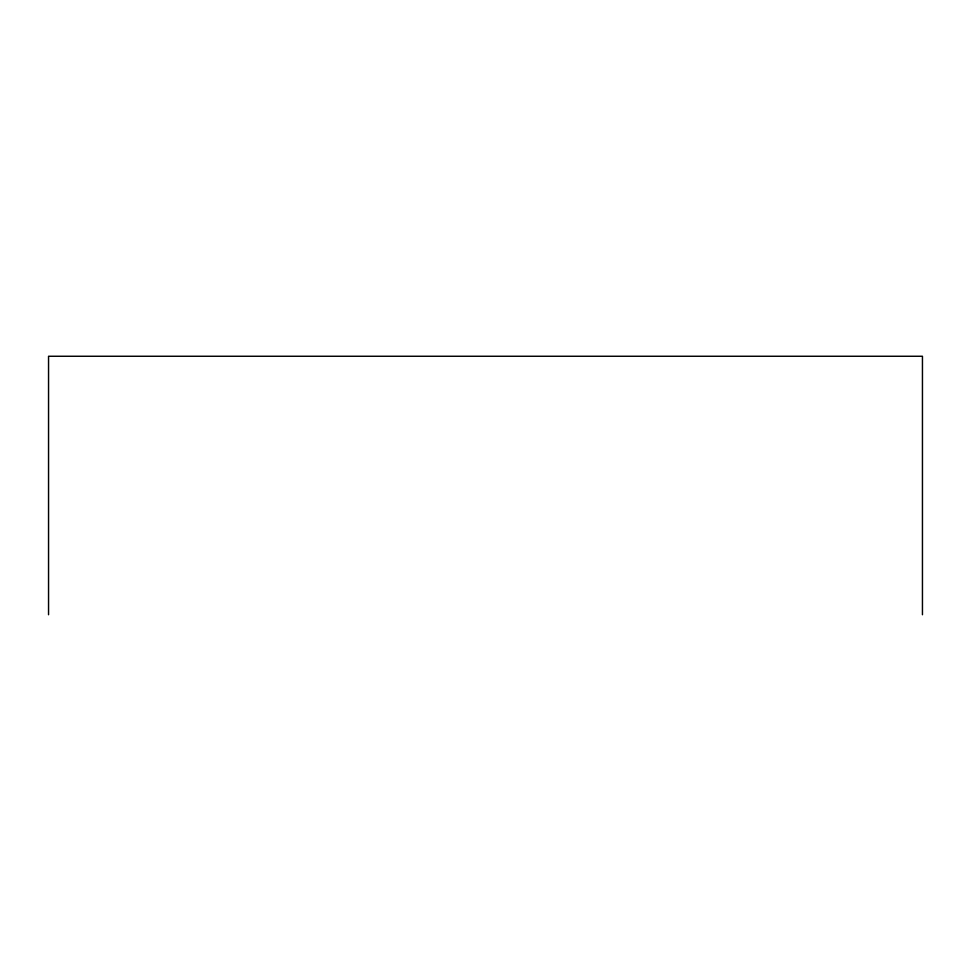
<?xml version="1.0" encoding="UTF-8"?>
<svg xmlns="http://www.w3.org/2000/svg" width="971" height="971" viewBox="0 0 971 971"><rect width="100%" height="100%" fill="white"/><g stroke="black" fill="none" stroke-linecap="round" stroke-linejoin="round"><path stroke-width="1.46" d="M922.45 614.74L922.45 356.26L48.55 356.26L48.55 614.74"/></g></svg>
